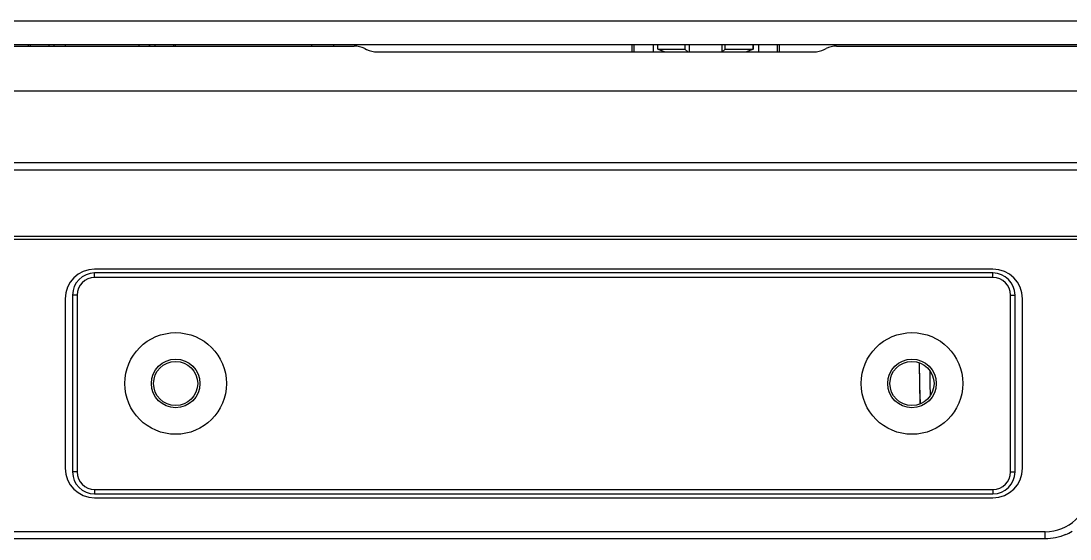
# Model space of a CAD drawing. Header units: millimetres. Extents: x -73584 to -37571, y -61249 to -50748.
# Drawn here: x -53664.8 to -53593.5, y -59216.3 to -59181.2 of the extents above; entities that cross this region are included whole.
import ezdxf

# ---------------------------------------------------------------- set-up
doc = ezdxf.new("R2010")
doc.units = ezdxf.units.MM
doc.header["$LTSCALE"] = 200
doc.layers.add('DIM', color=3, linetype='Continuous')

# ---------------------------------------------------------------- blocks, each defined once
blk = doc.blocks.new('12586')
at = {"color": 7, "linetype": 'Continuous'}
for p, q in [((-40371.546, -54854.821), (-40121.746, -54854.821)), ((-40371.546, -54856.421), (-40121.746, -54856.421)), ((-40263.768, -54856.521), (-40229.524, -54856.521)), ((-40251.649, -54856.521), (-40251.649, -54856.421)), ((-40251.522, -54856.421), (-40251.522, -54856.521)), ((-40250.228, -54856.521), (-40250.228, -54856.421)), ((-40249.899, -54856.521), (-40249.899, -54856.421)), ((-40249.894, -54856.521), (-40249.894, -54856.421)), ((-40249.147, -54856.421), (-40249.147, -54856.521)), ((-40244.147, -54856.421), (-40244.147, -54856.521)), ((-40243.451, -54856.421), (-40243.451, -54856.521)), ((-40243.404, -54856.521), (-40243.404, -54856.421)), ((-40243.069, -54856.421), (-40243.069, -54856.521)), ((-40241.775, -54856.521), (-40241.775, -54856.421)), ((-40241.649, -54856.521), (-40241.649, -54856.421)), ((-40232.398, -54856.521), (-40232.397, -54856.421)), ((-40230.895, -54856.521), (-40230.897, -54856.421)), ((-40228.808, -54856.69), (-40228.684, -54856.752)), ((-40210.652, -54856.921), (-40210.652, -54856.421)), ((-40210.525, -54856.421), (-40210.525, -54856.921)), ((-40209.231, -54856.421), (-40209.231, -54856.921)), ((-40208.897, -54856.729), (-40208.897, -54856.421)), ((-40208.897, -54856.729), (-40208.409, -54856.921)), ((-40208.897, -54856.729), (-40207.075, -54856.729)), ((-40207.075, -54856.421), (-40207.075, -54856.729)), ((-40206.861, -54856.921), (-40207.075, -54856.729)), ((-40206.75, -54856.921), (-40206.75, -54856.421)), ((-40204.552, -54856.421), (-40204.552, -54856.921)), ((-40204.34, -54856.729), (-40204.537, -54856.921)), ((-40204.34, -54856.729), (-40204.34, -54856.421)), ((-40204.34, -54856.729), (-40202.454, -54856.729)), ((-40202.935, -54856.921), (-40202.454, -54856.729)), ((-40202.406, -54856.729), (-40202.894, -54856.921)), ((-40202.454, -54856.421), (-40202.454, -54856.729)), ((-40202.406, -54856.729), (-40202.406, -54856.421)), ((-40202.072, -54856.421), (-40202.072, -54856.921)), ((-40200.778, -54856.921), (-40200.778, -54856.421)), ((-40200.652, -54856.921), (-40200.652, -54856.421)), ((-40197.608, -54856.752), (-40197.484, -54856.69)), ((-40196.768, -54856.521), (-40122.059, -54856.521)), ((-40227.968, -54856.921), (-40198.324, -54856.921)), ((-40319.146, -54859.55), (-40174.146, -54859.55)), ((-40319.146, -54864.421), (-40146.146, -54864.421)), ((-40370.397, -54864.921), (-39872.897, -54864.921)), ((-40186.147, -54871.671), (-40247.147, -54871.671)), ((-40247.147, -54872.231), (-40247.147, -54871.921)), ((-40186.147, -54871.921), (-40247.147, -54871.921)), ((-40186.147, -54872.231), (-40247.147, -54872.231)), ((-40186.147, -54872.231), (-40186.147, -54871.921)), ((-40249.147, -54873.671), (-40249.147, -54885.171)), ((-40248.647, -54873.421), (-40248.647, -54885.421)), ((-40248.337, -54873.421), (-40248.647, -54873.421)), ((-40248.337, -54873.421), (-40248.337, -54885.421)), ((-40184.957, -54885.421), (-40184.957, -54873.421)), ((-40184.957, -54873.421), (-40184.647, -54873.421)), ((-40184.647, -54885.421), (-40184.647, -54873.421)), ((-40184.147, -54885.171), (-40184.147, -54873.671)), ((-40191.154, -54878.014), (-40191.103, -54880.81)), ((-40190.401, -54879.475), (-40190.413, -54878.585)), ((-40190.401, -54879.475), (-40190.412, -54878.585)), ((-40190.39, -54880.222), (-40190.401, -54879.475)), ((-40190.391, -54880.222), (-40190.401, -54879.475)), ((-40248.337, -54885.421), (-40248.647, -54885.421)), ((-40184.957, -54885.421), (-40184.647, -54885.421)), ((-40247.147, -54886.611), (-40247.147, -54886.921)), ((-40247.147, -54886.611), (-40186.147, -54886.611)), ((-40186.147, -54886.611), (-40186.147, -54886.921)), ((-40247.147, -54886.921), (-40186.147, -54886.921)), ((-40247.147, -54887.171), (-40186.147, -54887.171)), ((-40182.606, -54889.487), (-40262.049, -54889.487)), ((-40182.606, -54889.971), (-40182.606, -54889.487)), ((-40182.606, -54889.971), (-40260.956, -54889.975))]:
    blk.add_line(p, q, dxfattribs=at)
blk.add_lwpolyline([(-40191.154, -54878.014), (-40191.127, -54879.551), (-40191.102, -54880.81)], dxfattribs=at)
for centre, radius in [((-40241.647, -54879.421), 3.45), ((-40191.647, -54879.421), 3.45), ((-40241.647, -54879.421), 1.65), ((-40241.647, -54879.421), 1.5), ((-40191.647, -54879.421), 1.65), ((-40191.647, -54879.421), 1.5)]:
    blk.add_circle(centre, radius, dxfattribs=at)
for centre, radius, start, end in [((-40229.524, -54858.121), 1.6, 63.43495, 90), ((-40227.968, -54855.321), 1.6, 243.43495, 270), ((-40198.324, -54855.321), 1.6, 270, 296.56505), ((-40196.768, -54858.121), 1.6, 90, 116.56505), ((-40247.147, -54873.671), 2, 90, 180), ((-40186.147, -54873.671), 2, 0, 90), ((-40247.147, -54873.421), 1.5, 90, 180), ((-40247.147, -54873.421), 1.19, 90, 180), ((-40186.147, -54873.421), 1.5, 0, 90), ((-40186.147, -54873.421), 1.19, 0, 90), ((-40247.147, -54885.171), 2, 180, 270), ((-40186.147, -54885.171), 2, 270, 0), ((-40247.147, -54885.421), 1.5, 180, 270), ((-40247.147, -54885.421), 1.19, 180, 270), ((-40186.147, -54885.421), 1.5, 270, 0), ((-40186.147, -54885.421), 1.19, 270, 0), ((-40182.606, -54886.487), 3, 270, 357), ((-40182.576, -54886.524), 3.435, 293.48593, 301.57318)]:
    blk.add_arc(centre, radius, start, end, dxfattribs=at)
blk.add_open_spline([(-40181.207, -54889.674), (-40181.644, -54889.864), (-40182.129, -54889.966), (-40182.606, -54889.971)], degree=3, dxfattribs=at)
blk = doc.blocks.new('23-D1020-B_EXTRUSION-MAIN-BODY_BASESTAND-0_5m_Absen-PL__363', base_point=(418.75, -61.98))
at = {"color": 7, "linetype": 'Continuous'}
for p, q in [((892.007, 18.02), (441.246, 18.02)), ((892.007, 17.82), (441.246, 17.82))]:
    blk.add_line(p, q, dxfattribs=at)
blk = doc.blocks.new('Top1', base_point=(668.75, -75.52))
blk.add_blockref('23-D1020-B_EXTRUSION-MAIN-BODY_BASESTAND-0_5m_Absen-PL__363', (418.75, -61.98))
blk = doc.blocks.new('*U1115')
at = {"xscale": -1, "rotation": 359.9999999999976}
blk.add_blockref('Top1', (0, -53.713), dxfattribs=at)
at = {"layer": 'DIM', "color": 0}
blk.add_blockref('12586', (40121.647, 54909.248), dxfattribs=at)
blk = doc.blocks.new('*U1116')
at = {"layer": 'DIM', "color": 0, "linetype": 'ByBlock', "lineweight": -2, "transparency": 16777216}
blk.add_blockref('*U1115', (1000, 0), dxfattribs=at)

msp = doc.modelspace()

# ---------------------------------------------------------------- block references
at = {"layer": 'DIM', "color": 0}
msp.add_blockref('*U1116', (-54534.278, -59235.614), dxfattribs=at)

doc.saveas('drawing.dxf')
